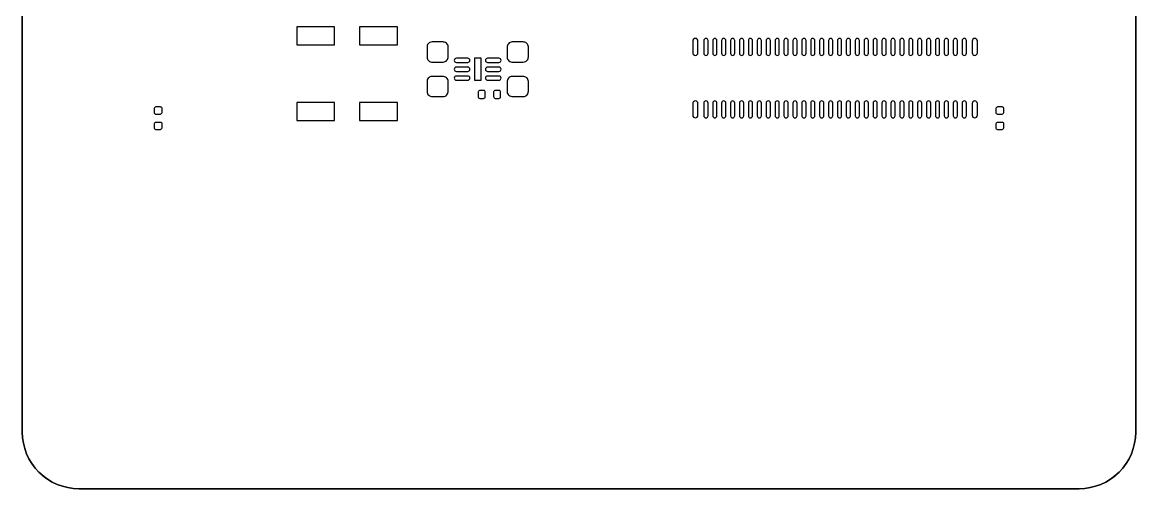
# Model space of a CAD drawing. Extents: x -27.1 to 63, y -62.3 to 29.6.
# Drawn here: x -21.5 to 28.5, y -20.4 to 0.6 of the extents above; entities that cross this region are included whole.
import ezdxf

# ---------------------------------------------------------------- set-up
doc = ezdxf.new("R2010")
doc.units = 0
doc.header["$MEASUREMENT"] = 0
doc.layers.get('0').update_dxf_attribs({"linetype": 'CONTINUOUS'})

msp = doc.modelspace()

# ---------------------------------------------------------------- linework, layer by layer
for points in [[(-21.477002, 27.085), (-21.477998, 27.084001), (-21.477998, 27.084001), (-21.477998, -17.836001), (-21.477998, -17.836001), (-21.477002, -17.837), (-21.477002, -17.837), (-21.476001, -17.836001), (-21.476001, -17.836001), (-21.476001, 27.084001), (-21.476001, 27.084001), (-21.477002, 27.085)], [(-21.476995, 27.083816), (-21.476995, -17.836185)], [(28.523, 27.085), (28.522, 27.084001), (28.522, 27.084001), (28.522, -17.836001), (28.522, -17.836001), (28.523, -17.837), (28.523, -17.837), (28.523999, -17.836001), (28.523999, -17.836001), (28.523999, 27.084001), (28.523999, 27.084001), (28.523, 27.085)], [(28.523005, -17.836185), (28.523005, 27.083816)], [(-7.452, 0.374), (-9.152, 0.374), (-9.152, 0.374), (-9.152, -0.426), (-9.152, -0.426), (-7.452, -0.426), (-7.452, -0.426), (-7.452, 0.374)], [(-4.627, 0.374), (-6.327, 0.374), (-6.327, 0.374), (-6.327, -0.426), (-6.327, -0.426), (-4.627, -0.426), (-4.627, -0.426), (-4.627, 0.374)], [(-2.577, -0.301), (-3.077, -0.301), (-3.077, -0.301), (-3.125, -0.306), (-3.125, -0.306), (-3.17, -0.321), (-3.17, -0.321), (-3.211, -0.345), (-3.211, -0.345), (-3.246, -0.378), (-3.246, -0.378), (-3.274, -0.417), (-3.274, -0.417), (-3.292, -0.461), (-3.292, -0.461), (-3.301, -0.508), (-3.301, -0.508), (-3.302, -0.526), (-3.302, -0.526), (-3.302, -0.976), (-3.302, -0.976), (-3.297, -1.024), (-3.297, -1.024), (-3.282, -1.069), (-3.282, -1.069), (-3.258, -1.11), (-3.258, -1.11), (-3.226, -1.145), (-3.226, -1.145), (-3.187, -1.173), (-3.187, -1.173), (-3.143, -1.192), (-3.143, -1.192), (-3.096, -1.201), (-3.096, -1.201), (-2.577, -1.201), (-2.577, -1.201), (-2.53, -1.196), (-2.53, -1.196), (-2.484, -1.181), (-2.484, -1.181), (-2.443, -1.157), (-2.443, -1.157), (-2.408, -1.125), (-2.408, -1.125), (-2.38, -1.086), (-2.38, -1.086), (-2.362, -1.042), (-2.362, -1.042), (-2.353, -0.995), (-2.353, -0.995), (-2.352, -0.976), (-2.352, -0.976), (-2.352, -0.526), (-2.352, -0.526), (-2.357, -0.479), (-2.357, -0.479), (-2.372, -0.433), (-2.372, -0.433), (-2.396, -0.392), (-2.396, -0.392), (-2.428, -0.357), (-2.428, -0.357), (-2.468, -0.33), (-2.468, -0.33), (-2.511, -0.311), (-2.511, -0.311), (-2.558, -0.302), (-2.558, -0.302), (-2.577, -0.301)], [(1.023, -0.301), (0.523, -0.301), (0.523, -0.301), (0.475, -0.306), (0.475, -0.306), (0.43, -0.321), (0.43, -0.321), (0.389, -0.345), (0.389, -0.345), (0.354, -0.378), (0.354, -0.378), (0.326, -0.417), (0.326, -0.417), (0.308, -0.461), (0.308, -0.461), (0.299, -0.508), (0.299, -0.508), (0.298, -0.526), (0.298, -0.526), (0.298, -0.976), (0.298, -0.976), (0.303, -1.024), (0.303, -1.024), (0.318, -1.069), (0.318, -1.069), (0.342, -1.11), (0.342, -1.11), (0.374, -1.145), (0.374, -1.145), (0.413, -1.173), (0.413, -1.173), (0.457, -1.192), (0.457, -1.192), (0.504, -1.201), (0.504, -1.201), (1.023, -1.201), (1.023, -1.201), (1.07, -1.196), (1.07, -1.196), (1.116, -1.181), (1.116, -1.181), (1.157, -1.157), (1.157, -1.157), (1.192, -1.125), (1.192, -1.125), (1.22, -1.086), (1.22, -1.086), (1.238, -1.042), (1.238, -1.042), (1.247, -0.995), (1.247, -0.995), (1.248, -0.976), (1.248, -0.976), (1.248, -0.526), (1.248, -0.526), (1.243, -0.479), (1.243, -0.479), (1.228, -0.433), (1.228, -0.433), (1.204, -0.392), (1.204, -0.392), (1.172, -0.357), (1.172, -0.357), (1.132, -0.33), (1.132, -0.33), (1.089, -0.311), (1.089, -0.311), (1.042, -0.302), (1.042, -0.302), (1.023, -0.301)], [(-0.877, -1.031), (-1.177, -1.031), (-1.177, -1.031), (-1.177, -2.021), (-1.177, -2.021), (-0.877, -2.021), (-0.877, -2.021), (-0.877, -1.031)], [(-2.577, -1.851), (-3.077, -1.851), (-3.077, -1.851), (-3.125, -1.856), (-3.125, -1.856), (-3.17, -1.871), (-3.17, -1.871), (-3.211, -1.895), (-3.211, -1.895), (-3.246, -1.928), (-3.246, -1.928), (-3.274, -1.967), (-3.274, -1.967), (-3.292, -2.011), (-3.292, -2.011), (-3.301, -2.058), (-3.301, -2.058), (-3.302, -2.076), (-3.302, -2.076), (-3.302, -2.526), (-3.302, -2.526), (-3.297, -2.574), (-3.297, -2.574), (-3.282, -2.619), (-3.282, -2.619), (-3.258, -2.66), (-3.258, -2.66), (-3.226, -2.695), (-3.226, -2.695), (-3.187, -2.723), (-3.187, -2.723), (-3.143, -2.742), (-3.143, -2.742), (-3.096, -2.751), (-3.096, -2.751), (-2.577, -2.751), (-2.577, -2.751), (-2.53, -2.746), (-2.53, -2.746), (-2.484, -2.731), (-2.484, -2.731), (-2.443, -2.707), (-2.443, -2.707), (-2.408, -2.675), (-2.408, -2.675), (-2.38, -2.636), (-2.38, -2.636), (-2.362, -2.592), (-2.362, -2.592), (-2.353, -2.545), (-2.353, -2.545), (-2.352, -2.526), (-2.352, -2.526), (-2.352, -2.076), (-2.352, -2.076), (-2.357, -2.029), (-2.357, -2.029), (-2.372, -1.983), (-2.372, -1.983), (-2.396, -1.942), (-2.396, -1.942), (-2.428, -1.907), (-2.428, -1.907), (-2.468, -1.88), (-2.468, -1.88), (-2.511, -1.861), (-2.511, -1.861), (-2.558, -1.852), (-2.558, -1.852), (-2.577, -1.851)], [(1.023, -1.851), (0.523, -1.851), (0.523, -1.851), (0.475, -1.856), (0.475, -1.856), (0.43, -1.871), (0.43, -1.871), (0.389, -1.895), (0.389, -1.895), (0.354, -1.928), (0.354, -1.928), (0.326, -1.967), (0.326, -1.967), (0.308, -2.011), (0.308, -2.011), (0.299, -2.058), (0.299, -2.058), (0.298, -2.076), (0.298, -2.076), (0.298, -2.526), (0.298, -2.526), (0.303, -2.574), (0.303, -2.574), (0.318, -2.619), (0.318, -2.619), (0.342, -2.66), (0.342, -2.66), (0.374, -2.695), (0.374, -2.695), (0.413, -2.723), (0.413, -2.723), (0.457, -2.742), (0.457, -2.742), (0.504, -2.751), (0.504, -2.751), (1.023, -2.751), (1.023, -2.751), (1.07, -2.746), (1.07, -2.746), (1.116, -2.731), (1.116, -2.731), (1.157, -2.707), (1.157, -2.707), (1.192, -2.675), (1.192, -2.675), (1.22, -2.636), (1.22, -2.636), (1.238, -2.592), (1.238, -2.592), (1.247, -2.545), (1.247, -2.545), (1.248, -2.526), (1.248, -2.526), (1.248, -2.076), (1.248, -2.076), (1.243, -2.029), (1.243, -2.029), (1.228, -1.983), (1.228, -1.983), (1.204, -1.942), (1.204, -1.942), (1.172, -1.907), (1.172, -1.907), (1.132, -1.88), (1.132, -1.88), (1.089, -1.861), (1.089, -1.861), (1.042, -1.852), (1.042, -1.852), (1.023, -1.851)], [(-0.765, -2.477), (-0.924, -2.477), (-0.924, -2.477), (-0.952, -2.483), (-0.952, -2.483), (-0.977, -2.497), (-0.977, -2.497), (-0.994, -2.519), (-0.994, -2.519), (-1.003, -2.546), (-1.003, -2.546), (-1.004, -2.557), (-1.004, -2.557), (-1.004, -2.758), (-1.004, -2.758), (-0.999, -2.786), (-0.999, -2.786), (-0.984, -2.81), (-0.984, -2.81), (-0.962, -2.828), (-0.962, -2.828), (-0.935, -2.837), (-0.935, -2.837), (-0.924, -2.838), (-0.924, -2.838), (-0.765, -2.838), (-0.765, -2.838), (-0.737, -2.833), (-0.737, -2.833), (-0.713, -2.818), (-0.713, -2.818), (-0.695, -2.796), (-0.695, -2.796), (-0.686, -2.769), (-0.686, -2.769), (-0.686, -2.557), (-0.686, -2.557), (-0.691, -2.529), (-0.691, -2.529), (-0.705, -2.505), (-0.705, -2.505), (-0.727, -2.487), (-0.727, -2.487), (-0.754, -2.478), (-0.754, -2.478), (-0.765, -2.477)], [(-0.075, -2.477), (-0.234, -2.477), (-0.234, -2.477), (-0.262, -2.483), (-0.262, -2.483), (-0.287, -2.497), (-0.287, -2.497), (-0.304, -2.519), (-0.304, -2.519), (-0.313, -2.546), (-0.313, -2.546), (-0.314, -2.557), (-0.314, -2.557), (-0.314, -2.758), (-0.314, -2.758), (-0.309, -2.786), (-0.309, -2.786), (-0.294, -2.81), (-0.294, -2.81), (-0.272, -2.828), (-0.272, -2.828), (-0.245, -2.837), (-0.245, -2.837), (-0.234, -2.838), (-0.234, -2.838), (-0.075, -2.838), (-0.075, -2.838), (-0.047, -2.833), (-0.047, -2.833), (-0.023, -2.818), (-0.023, -2.818), (-0.005, -2.796), (-0.005, -2.796), (0.004, -2.769), (0.004, -2.769), (0.004, -2.557), (0.004, -2.557), (-0.001, -2.529), (-0.001, -2.529), (-0.015, -2.505), (-0.015, -2.505), (-0.037, -2.487), (-0.037, -2.487), (-0.064, -2.478), (-0.064, -2.478), (-0.075, -2.477)], [(-15.277001, -3.222), (-15.478, -3.222), (-15.478, -3.222), (-15.505, -3.227), (-15.505, -3.227), (-15.53, -3.242), (-15.53, -3.242), (-15.547, -3.264), (-15.547, -3.264), (-15.556, -3.291), (-15.556, -3.291), (-15.557001, -3.302), (-15.557001, -3.302), (-15.557001, -3.461), (-15.557001, -3.461), (-15.552001, -3.489), (-15.552001, -3.489), (-15.537999, -3.513), (-15.537999, -3.513), (-15.516, -3.531), (-15.516, -3.531), (-15.489, -3.54), (-15.489, -3.54), (-15.277001, -3.54), (-15.277001, -3.54), (-15.249, -3.535), (-15.249, -3.535), (-15.223999, -3.521), (-15.223999, -3.521), (-15.207, -3.499), (-15.207, -3.499), (-15.197999, -3.472), (-15.197999, -3.472), (-15.197, -3.461), (-15.197, -3.461), (-15.197, -3.302), (-15.197, -3.302), (-15.202, -3.274), (-15.202, -3.274), (-15.216001, -3.25), (-15.216001, -3.25), (-15.239, -3.232), (-15.239, -3.232), (-15.265, -3.223), (-15.265, -3.223), (-15.277001, -3.222)], [(-7.452, -3.026), (-9.152, -3.026), (-9.152, -3.026), (-9.152, -3.826), (-9.152, -3.826), (-7.452, -3.826), (-7.452, -3.826), (-7.452, -3.026)], [(-4.627, -3.026), (-6.327, -3.026), (-6.327, -3.026), (-6.327, -3.826), (-6.327, -3.826), (-4.627, -3.826), (-4.627, -3.826), (-4.627, -3.026)], [(22.523999, -3.222), (22.322, -3.222), (22.322, -3.222), (22.295, -3.227), (22.295, -3.227), (22.27, -3.242), (22.27, -3.242), (22.252998, -3.264), (22.252998, -3.264), (22.244001, -3.291), (22.244001, -3.291), (22.243, -3.302), (22.243, -3.302), (22.243, -3.461), (22.243, -3.461), (22.248, -3.489), (22.248, -3.489), (22.262, -3.513), (22.262, -3.513), (22.283999, -3.531), (22.283999, -3.531), (22.311001, -3.54), (22.311001, -3.54), (22.523999, -3.54), (22.523999, -3.54), (22.551001, -3.535), (22.551001, -3.535), (22.576001, -3.521), (22.576001, -3.521), (22.592998, -3.499), (22.592998, -3.499), (22.602, -3.472), (22.602, -3.472), (22.603, -3.461), (22.603, -3.461), (22.603, -3.302), (22.603, -3.302), (22.598, -3.274), (22.598, -3.274), (22.584001, -3.25), (22.584001, -3.25), (22.561001, -3.232), (22.561001, -3.232), (22.535, -3.223), (22.535, -3.223), (22.523999, -3.222)], [(-15.277001, -3.912), (-15.478, -3.912), (-15.478, -3.912), (-15.505, -3.917), (-15.505, -3.917), (-15.53, -3.932), (-15.53, -3.932), (-15.547, -3.954), (-15.547, -3.954), (-15.556, -3.981), (-15.556, -3.981), (-15.557001, -3.992), (-15.557001, -3.992), (-15.557001, -4.151), (-15.557001, -4.151), (-15.552001, -4.179), (-15.552001, -4.179), (-15.537999, -4.203), (-15.537999, -4.203), (-15.516, -4.221), (-15.516, -4.221), (-15.489, -4.23), (-15.489, -4.23), (-15.277001, -4.23), (-15.277001, -4.23), (-15.249, -4.225), (-15.249, -4.225), (-15.223999, -4.211), (-15.223999, -4.211), (-15.207, -4.189), (-15.207, -4.189), (-15.197999, -4.162), (-15.197999, -4.162), (-15.197, -4.151), (-15.197, -4.151), (-15.197, -3.992), (-15.197, -3.992), (-15.202, -3.964), (-15.202, -3.964), (-15.216001, -3.94), (-15.216001, -3.94), (-15.239, -3.922), (-15.239, -3.922), (-15.265, -3.913), (-15.265, -3.913), (-15.277001, -3.912)], [(22.523999, -3.912), (22.322, -3.912), (22.322, -3.912), (22.295, -3.917), (22.295, -3.917), (22.27, -3.932), (22.27, -3.932), (22.252998, -3.954), (22.252998, -3.954), (22.244001, -3.981), (22.244001, -3.981), (22.243, -3.992), (22.243, -3.992), (22.243, -4.151), (22.243, -4.151), (22.248, -4.179), (22.248, -4.179), (22.262, -4.203), (22.262, -4.203), (22.283999, -4.221), (22.283999, -4.221), (22.311001, -4.23), (22.311001, -4.23), (22.523999, -4.23), (22.523999, -4.23), (22.551001, -4.225), (22.551001, -4.225), (22.576001, -4.211), (22.576001, -4.211), (22.592998, -4.189), (22.592998, -4.189), (22.602, -4.162), (22.602, -4.162), (22.603, -4.151), (22.603, -4.151), (22.603, -3.992), (22.603, -3.992), (22.598, -3.964), (22.598, -3.964), (22.584001, -3.94), (22.584001, -3.94), (22.561001, -3.922), (22.561001, -3.922), (22.535, -3.913), (22.535, -3.913), (22.523999, -3.912)], [(25.983, -20.375), (-18.937, -20.375), (-18.937, -20.375), (-18.937999, -20.376001), (-18.937999, -20.376001), (-18.937, -20.377001), (-18.937, -20.377001), (25.983, -20.377001), (25.983, -20.377001), (25.984001, -20.376001), (25.984001, -20.376001), (25.983, -20.375)], [(-18.936996, -20.376185), (25.983005, -20.376185)]]:
    msp.add_lwpolyline(points)
for points in [[(8.865, -0.259, 1), (8.631, -0.259), (8.631, -0.259), (8.631, -0.349), (8.631, -0.349, 0.021339), (8.631, -0.359), (8.631, -0.359), (8.631, -0.784), (8.631, -0.784, 1), (8.865, -0.784), (8.865, -0.784), (8.865, -0.259)], [(9.318, -0.236, 1), (9.128, -0.236), (9.128, -0.236), (9.128, -0.806), (9.128, -0.806, 1), (9.318, -0.806), (9.318, -0.806), (9.318, -0.236)], [(9.718, -0.236, 1), (9.528, -0.236), (9.528, -0.236), (9.528, -0.327), (9.528, -0.327, 0.023644), (9.528, -0.336), (9.528, -0.336), (9.528, -0.806), (9.528, -0.806, 1), (9.718, -0.806), (9.718, -0.806), (9.718, -0.336), (9.718, -0.336, 0.023645), (9.718, -0.327), (9.718, -0.327), (9.718, -0.236)], [(10.118, -0.236, 1), (9.928, -0.236), (9.928, -0.236), (9.928, -0.327), (9.928, -0.327, 0.023645), (9.928, -0.336), (9.928, -0.336), (9.928, -0.806), (9.928, -0.806, 1), (10.118, -0.806), (10.118, -0.806), (10.118, -0.236)], [(10.517999, -0.236, 1), (10.328, -0.236), (10.328, -0.236), (10.328, -0.806), (10.328, -0.806, 1), (10.517999, -0.806), (10.517999, -0.806), (10.517999, -0.236)], [(10.917999, -0.236, 1), (10.727999, -0.236), (10.727999, -0.236), (10.727999, -0.806), (10.727999, -0.806, 1), (10.917999, -0.806), (10.917999, -0.806), (10.917999, -0.236)], [(11.318, -0.236, 1), (11.128, -0.236), (11.128, -0.236), (11.128, -0.806), (11.128, -0.806, 1), (11.318, -0.806), (11.318, -0.806), (11.318, -0.236)], [(11.718, -0.236, 1), (11.528, -0.236), (11.528, -0.236), (11.528, -0.806), (11.528, -0.806, 1), (11.718, -0.806), (11.718, -0.806), (11.718, -0.336), (11.718, -0.336, 0.023644), (11.718, -0.327), (11.718, -0.327), (11.718, -0.236)], [(12.117999, -0.236, 1), (11.927999, -0.236), (11.927999, -0.236), (11.927999, -0.327), (11.927999, -0.327, 0.023644), (11.927999, -0.336), (11.927999, -0.336), (11.927999, -0.806), (11.927999, -0.806, 1), (12.117999, -0.806), (12.117999, -0.806), (12.117999, -0.336), (12.117999, -0.336, 0.023645), (12.117999, -0.327), (12.117999, -0.327), (12.117999, -0.236)], [(12.517999, -0.236, 1), (12.327999, -0.236), (12.327999, -0.236), (12.327999, -0.327), (12.327999, -0.327, 0.023644), (12.327999, -0.336), (12.327999, -0.336), (12.327999, -0.806), (12.327999, -0.806, 1), (12.517999, -0.806), (12.517999, -0.806), (12.517999, -0.236)], [(12.918, -0.236, 1), (12.728, -0.236), (12.728, -0.236), (12.728, -0.806), (12.728, -0.806, 1), (12.918, -0.806), (12.918, -0.806), (12.918, -0.236)], [(13.318, -0.236, 1), (13.128, -0.236), (13.128, -0.236), (13.128, -0.327), (13.128, -0.327, 0.023645), (13.128, -0.336), (13.128, -0.336), (13.128, -0.806), (13.128, -0.806, 1), (13.318, -0.806), (13.318, -0.806), (13.318, -0.336), (13.318, -0.336, 0.023644), (13.318, -0.327), (13.318, -0.327), (13.318, -0.236)], [(13.717999, -0.236, 1), (13.527999, -0.236), (13.527999, -0.236), (13.527999, -0.327), (13.527999, -0.327, 0.023644), (13.527999, -0.336), (13.527999, -0.336), (13.527999, -0.806), (13.527999, -0.806, 1), (13.717999, -0.806), (13.717999, -0.806), (13.717999, -0.336), (13.717999, -0.336, 0.023645), (13.717999, -0.327), (13.717999, -0.327), (13.717999, -0.236)], [(14.118, -0.236, 1), (13.928, -0.236), (13.928, -0.236), (13.928, -0.806), (13.928, -0.806, 1), (14.118, -0.806), (14.118, -0.806), (14.118, -0.236)], [(14.518, -0.236, 1), (14.328, -0.236), (14.328, -0.236), (14.328, -0.327), (14.328, -0.327, 0.023645), (14.328, -0.336), (14.328, -0.336), (14.328, -0.806), (14.328, -0.806, 1), (14.518, -0.806), (14.518, -0.806), (14.518, -0.236)], [(14.917999, -0.236, 1), (14.728, -0.236), (14.728, -0.236), (14.728, -0.327), (14.728, -0.327, 0.023645), (14.728, -0.336), (14.728, -0.336), (14.728, -0.806), (14.728, -0.806, 1), (14.917999, -0.806), (14.917999, -0.806), (14.917999, -0.236)], [(15.317999, -0.236, 1), (15.127999, -0.236), (15.127999, -0.236), (15.127999, -0.327), (15.127999, -0.327, 0.023644), (15.127999, -0.336), (15.127999, -0.336), (15.127999, -0.806), (15.127999, -0.806, 1), (15.317999, -0.806), (15.317999, -0.806), (15.317999, -0.336), (15.317999, -0.336, 0.023645), (15.317999, -0.327), (15.317999, -0.327), (15.317999, -0.236)], [(15.718, -0.236, 1), (15.528, -0.236), (15.528, -0.236), (15.528, -0.327), (15.528, -0.327, 0.023645), (15.528, -0.336), (15.528, -0.336), (15.528, -0.806), (15.528, -0.806, 1), (15.718, -0.806), (15.718, -0.806), (15.718, -0.336), (15.718, -0.336, 0.023644), (15.718, -0.327), (15.718, -0.327), (15.718, -0.236)], [(16.117999, -0.236, 1), (15.928, -0.236), (15.928, -0.236), (15.928, -0.806), (15.928, -0.806, 1), (16.117999, -0.806), (16.117999, -0.806), (16.117999, -0.236)], [(16.518, -0.236, 1), (16.327999, -0.236), (16.327999, -0.236), (16.327999, -0.806), (16.327999, -0.806, 1), (16.518, -0.806), (16.518, -0.806), (16.518, -0.236)], [(16.917999, -0.236, 1), (16.728, -0.236), (16.728, -0.236), (16.728, -0.806), (16.728, -0.806, 1), (16.917999, -0.806), (16.917999, -0.806), (16.917999, -0.236)], [(17.317999, -0.236, 1), (17.128, -0.236), (17.128, -0.236), (17.128, -0.327), (17.128, -0.327, 0.023645), (17.128, -0.336), (17.128, -0.336), (17.128, -0.806), (17.128, -0.806, 1), (17.317999, -0.806), (17.317999, -0.806), (17.317999, -0.236)], [(17.718, -0.236, 1), (17.527999, -0.236), (17.527999, -0.236), (17.527999, -0.327), (17.527999, -0.327, 0.023645), (17.527999, -0.336), (17.527999, -0.336), (17.527999, -0.806), (17.527999, -0.806, 1), (17.718, -0.806), (17.718, -0.806), (17.718, -0.236)], [(18.117999, -0.236, 1), (17.928, -0.236), (17.928, -0.236), (17.928, -0.806), (17.928, -0.806, 1), (18.117999, -0.806), (18.117999, -0.806), (18.117999, -0.236)], [(18.518, -0.236, 1), (18.327999, -0.236), (18.327999, -0.236), (18.327999, -0.327), (18.327999, -0.327, 0.023644), (18.327999, -0.336), (18.327999, -0.336), (18.327999, -0.806), (18.327999, -0.806, 1), (18.518, -0.806), (18.518, -0.806), (18.518, -0.336), (18.518, -0.336, 0.023645), (18.518, -0.327), (18.518, -0.327), (18.518, -0.236)], [(18.918, -0.236, 1), (18.727999, -0.236), (18.727999, -0.236), (18.727999, -0.327), (18.727999, -0.327, 0.023645), (18.727999, -0.336), (18.727999, -0.336), (18.727999, -0.806), (18.727999, -0.806, 1), (18.918, -0.806), (18.918, -0.806), (18.918, -0.236)], [(19.317999, -0.236, 1), (19.128, -0.236), (19.128, -0.236), (19.128, -0.327), (19.128, -0.327, 0.023645), (19.128, -0.336), (19.128, -0.336), (19.128, -0.806), (19.128, -0.806, 1), (19.317999, -0.806), (19.317999, -0.806), (19.317999, -0.336), (19.317999, -0.336, 0.023645), (19.317999, -0.327), (19.317999, -0.327), (19.317999, -0.236)], [(19.718, -0.236, 1), (19.527999, -0.236), (19.527999, -0.236), (19.527999, -0.806), (19.527999, -0.806, 1), (19.718, -0.806), (19.718, -0.806), (19.718, -0.336), (19.718, -0.336, 0.023645), (19.718, -0.327), (19.718, -0.327), (19.718, -0.236)], [(20.118, -0.236, 1), (19.928, -0.236), (19.928, -0.236), (19.928, -0.327), (19.928, -0.327, 0.023645), (19.928, -0.336), (19.928, -0.336), (19.928, -0.806), (19.928, -0.806, 1), (20.118, -0.806), (20.118, -0.806), (20.118, -0.336), (20.118, -0.336, 0.023644), (20.118, -0.327), (20.118, -0.327), (20.118, -0.236)], [(20.518, -0.236, 1), (20.328, -0.236), (20.328, -0.236), (20.328, -0.806), (20.328, -0.806, 1), (20.518, -0.806), (20.518, -0.806), (20.518, -0.336), (20.518, -0.336, 0.023645), (20.518, -0.327), (20.518, -0.327), (20.518, -0.236)], [(20.918, -0.236, 1), (20.728, -0.236), (20.728, -0.236), (20.728, -0.806), (20.728, -0.806, 1), (20.918, -0.806), (20.918, -0.806), (20.918, -0.236)], [(21.415, -0.259, 1), (21.181001, -0.259), (21.181001, -0.259), (21.181001, -0.784), (21.181001, -0.784, 1), (21.415, -0.784), (21.415, -0.784), (21.415, -0.259)], [(-1.472, -1.221, 1), (-1.472, -1.031), (-1.472, -1.031), (-1.982, -1.031), (-1.982, -1.031, 1), (-1.982, -1.221), (-1.982, -1.221), (-1.472, -1.221)], [(-1.472, -1.621, 1), (-1.472, -1.431), (-1.472, -1.431), (-1.982, -1.431), (-1.982, -1.431, 1), (-1.982, -1.621), (-1.982, -1.621), (-1.472, -1.621)], [(-0.072, -1.221, 1), (-0.072, -1.031), (-0.072, -1.031), (-0.582, -1.031), (-0.582, -1.031, 1), (-0.582, -1.221), (-0.582, -1.221), (-0.072, -1.221)], [(-0.072, -1.621, 1), (-0.072, -1.431), (-0.072, -1.431), (-0.582, -1.431), (-0.582, -1.431, 1), (-0.582, -1.621), (-0.582, -1.621), (-0.072, -1.621)], [(-1.472, -2.021, 1), (-1.472, -1.831), (-1.472, -1.831), (-1.982, -1.831), (-1.982, -1.831, 1), (-1.982, -2.021), (-1.982, -2.021), (-1.472, -2.021)], [(-0.072, -2.021, 1), (-0.072, -1.831), (-0.072, -1.831), (-0.582, -1.831), (-0.582, -1.831, 1), (-0.582, -2.021), (-0.582, -2.021), (-0.072, -2.021)], [(8.865, -3.069, 1), (8.631, -3.069), (8.631, -3.069), (8.631, -3.594), (8.631, -3.594, 1), (8.865, -3.594), (8.865, -3.594), (8.865, -3.069)], [(9.318, -3.046, 1), (9.128, -3.046), (9.128, -3.046), (9.128, -3.616), (9.128, -3.616, 1), (9.318, -3.616), (9.318, -3.616), (9.318, -3.046)], [(9.718, -3.046, 1), (9.528, -3.046), (9.528, -3.046), (9.528, -3.616), (9.528, -3.616, 1), (9.718, -3.616), (9.718, -3.616), (9.718, -3.146), (9.718, -3.146, 0.023645), (9.718, -3.137), (9.718, -3.137), (9.718, -3.046)], [(10.118, -3.046, 1), (9.928, -3.046), (9.928, -3.046), (9.928, -3.616), (9.928, -3.616, 1), (10.118, -3.616), (10.118, -3.616), (10.118, -3.046)], [(10.517999, -3.046, 1), (10.328, -3.046), (10.328, -3.046), (10.328, -3.616), (10.328, -3.616, 1), (10.517999, -3.616), (10.517999, -3.616), (10.517999, -3.146), (10.517999, -3.146, 0.023645), (10.517999, -3.137), (10.517999, -3.137), (10.517999, -3.046)], [(10.917999, -3.046, 1), (10.727999, -3.046), (10.727999, -3.046), (10.727999, -3.616), (10.727999, -3.616, 1), (10.917999, -3.616), (10.917999, -3.616), (10.917999, -3.146), (10.917999, -3.146, 0.023645), (10.917999, -3.137), (10.917999, -3.137), (10.917999, -3.046)], [(11.318, -3.046, 1), (11.128, -3.046), (11.128, -3.046), (11.128, -3.137), (11.128, -3.137, 0.023645), (11.128, -3.146), (11.128, -3.146), (11.128, -3.616), (11.128, -3.616, 1), (11.318, -3.616), (11.318, -3.616), (11.318, -3.046)], [(11.718, -3.046, 1), (11.528, -3.046), (11.528, -3.046), (11.528, -3.616), (11.528, -3.616, 1), (11.718, -3.616), (11.718, -3.616), (11.718, -3.146), (11.718, -3.146, 0.023645), (11.718, -3.137), (11.718, -3.137), (11.718, -3.046)], [(12.117999, -3.046, 1), (11.927999, -3.046), (11.927999, -3.046), (11.927999, -3.616), (11.927999, -3.616, 1), (12.117999, -3.616), (12.117999, -3.616), (12.117999, -3.046)], [(12.517999, -3.046, 1), (12.327999, -3.046), (12.327999, -3.046), (12.327999, -3.616), (12.327999, -3.616, 1), (12.517999, -3.616), (12.517999, -3.616), (12.517999, -3.046)], [(12.918, -3.046, 1), (12.728, -3.046), (12.728, -3.046), (12.728, -3.616), (12.728, -3.616, 1), (12.918, -3.616), (12.918, -3.616), (12.918, -3.046)], [(13.318, -3.046, 1), (13.128, -3.046), (13.128, -3.046), (13.128, -3.137), (13.128, -3.137, 0.023645), (13.128, -3.146), (13.128, -3.146), (13.128, -3.616), (13.128, -3.616, 1), (13.318, -3.616), (13.318, -3.616), (13.318, -3.046)], [(13.717999, -3.046, 1), (13.527999, -3.046), (13.527999, -3.046), (13.527999, -3.137), (13.527999, -3.137, 0.023645), (13.527999, -3.146), (13.527999, -3.146), (13.527999, -3.616), (13.527999, -3.616, 1), (13.717999, -3.616), (13.717999, -3.616), (13.717999, -3.046)], [(14.118, -3.046, 1), (13.928, -3.046), (13.928, -3.046), (13.928, -3.616), (13.928, -3.616, 1), (14.118, -3.616), (14.118, -3.616), (14.118, -3.046)], [(14.518, -3.046, 1), (14.328, -3.046), (14.328, -3.046), (14.328, -3.137), (14.328, -3.137, 0.023645), (14.328, -3.146), (14.328, -3.146), (14.328, -3.616), (14.328, -3.616, 1), (14.518, -3.616), (14.518, -3.616), (14.518, -3.146), (14.518, -3.146, 0.023645), (14.518, -3.137), (14.518, -3.137), (14.518, -3.046)], [(14.917999, -3.046, 1), (14.728, -3.046), (14.728, -3.046), (14.728, -3.616), (14.728, -3.616, 1), (14.917999, -3.616), (14.917999, -3.616), (14.917999, -3.146), (14.917999, -3.146, 0.023645), (14.917999, -3.137), (14.917999, -3.137), (14.917999, -3.046)], [(15.317999, -3.046, 1), (15.127999, -3.046), (15.127999, -3.046), (15.127999, -3.137), (15.127999, -3.137, 0.023645), (15.127999, -3.146), (15.127999, -3.146), (15.127999, -3.616), (15.127999, -3.616, 1), (15.317999, -3.616), (15.317999, -3.616), (15.317999, -3.046)], [(15.718, -3.046, 1), (15.528, -3.046), (15.528, -3.046), (15.528, -3.137), (15.528, -3.137, 0.023645), (15.528, -3.146), (15.528, -3.146), (15.528, -3.616), (15.528, -3.616, 1), (15.718, -3.616), (15.718, -3.616), (15.718, -3.146), (15.718, -3.146, 0.023645), (15.718, -3.137), (15.718, -3.137), (15.718, -3.046)], [(16.117999, -3.046, 1), (15.928, -3.046), (15.928, -3.046), (15.928, -3.137), (15.928, -3.137, 0.023645), (15.928, -3.146), (15.928, -3.146), (15.928, -3.616), (15.928, -3.616, 1), (16.117999, -3.616), (16.117999, -3.616), (16.117999, -3.146), (16.117999, -3.146, 0.023645), (16.117999, -3.137), (16.117999, -3.137), (16.117999, -3.046)], [(16.518, -3.046, 1), (16.327999, -3.046), (16.327999, -3.046), (16.327999, -3.137), (16.327999, -3.137, 0.023645), (16.327999, -3.146), (16.327999, -3.146), (16.327999, -3.616), (16.327999, -3.616, 1), (16.518, -3.616), (16.518, -3.616), (16.518, -3.146), (16.518, -3.146, 0.023645), (16.518, -3.137), (16.518, -3.137), (16.518, -3.046)], [(16.917999, -3.046, 1), (16.728, -3.046), (16.728, -3.046), (16.728, -3.137), (16.728, -3.137, 0.023645), (16.728, -3.146), (16.728, -3.146), (16.728, -3.616), (16.728, -3.616, 1), (16.917999, -3.616), (16.917999, -3.616), (16.917999, -3.046)], [(17.317999, -3.046, 1), (17.128, -3.046), (17.128, -3.046), (17.128, -3.137), (17.128, -3.137, 0.023645), (17.128, -3.146), (17.128, -3.146), (17.128, -3.616), (17.128, -3.616, 1), (17.317999, -3.616), (17.317999, -3.616), (17.317999, -3.146), (17.317999, -3.146, 0.023645), (17.317999, -3.137), (17.317999, -3.137), (17.317999, -3.046)], [(17.718, -3.046, 1), (17.527999, -3.046), (17.527999, -3.046), (17.527999, -3.137), (17.527999, -3.137, 0.023645), (17.527999, -3.146), (17.527999, -3.146), (17.527999, -3.616), (17.527999, -3.616, 1), (17.718, -3.616), (17.718, -3.616), (17.718, -3.146), (17.718, -3.146, 0.023645), (17.718, -3.137), (17.718, -3.137), (17.718, -3.046)], [(18.117999, -3.046, 1), (17.928, -3.046), (17.928, -3.046), (17.928, -3.616), (17.928, -3.616, 1), (18.117999, -3.616), (18.117999, -3.616), (18.117999, -3.046)], [(18.518, -3.046, 1), (18.327999, -3.046), (18.327999, -3.046), (18.327999, -3.616), (18.327999, -3.616, 1), (18.518, -3.616), (18.518, -3.616), (18.518, -3.146), (18.518, -3.146, 0.023645), (18.518, -3.137), (18.518, -3.137), (18.518, -3.046)], [(18.918, -3.046, 1), (18.727999, -3.046), (18.727999, -3.046), (18.727999, -3.616), (18.727999, -3.616, 1), (18.918, -3.616), (18.918, -3.616), (18.918, -3.046)], [(19.317999, -3.046, 1), (19.128, -3.046), (19.128, -3.046), (19.128, -3.137), (19.128, -3.137, 0.023645), (19.128, -3.146), (19.128, -3.146), (19.128, -3.616), (19.128, -3.616, 1), (19.317999, -3.616), (19.317999, -3.616), (19.317999, -3.146), (19.317999, -3.146, 0.023645), (19.317999, -3.137), (19.317999, -3.137), (19.317999, -3.046)], [(19.718, -3.046, 1), (19.527999, -3.046), (19.527999, -3.046), (19.527999, -3.137), (19.527999, -3.137, 0.023645), (19.527999, -3.146), (19.527999, -3.146), (19.527999, -3.616), (19.527999, -3.616, 1), (19.718, -3.616), (19.718, -3.616), (19.718, -3.146), (19.718, -3.146, 0.023645), (19.718, -3.137), (19.718, -3.137), (19.718, -3.046)], [(20.118, -3.046, 1), (19.928, -3.046), (19.928, -3.046), (19.928, -3.616), (19.928, -3.616, 1), (20.118, -3.616), (20.118, -3.616), (20.118, -3.146), (20.118, -3.146, 0.023645), (20.118, -3.137), (20.118, -3.137), (20.118, -3.046)], [(20.518, -3.046, 1), (20.328, -3.046), (20.328, -3.046), (20.328, -3.616), (20.328, -3.616, 1), (20.518, -3.616), (20.518, -3.616), (20.518, -3.046)], [(20.918, -3.046, 1), (20.728, -3.046), (20.728, -3.046), (20.728, -3.616), (20.728, -3.616, 1), (20.918, -3.616), (20.918, -3.616), (20.918, -3.146), (20.918, -3.146, 0.023645), (20.918, -3.137), (20.918, -3.137), (20.918, -3.046)], [(21.415, -3.069, 1), (21.181001, -3.069), (21.181001, -3.069), (21.181001, -3.159), (21.181001, -3.159, 0.021338), (21.181001, -3.169), (21.181001, -3.169), (21.181001, -3.594), (21.181001, -3.594, 1), (21.415, -3.594), (21.415, -3.594), (21.415, -3.169), (21.415, -3.169, 0.021338), (21.415, -3.159), (21.415, -3.159), (21.415, -3.069)], [(-21.477002, -17.835), (-21.477998, -17.836001), (-21.477998, -17.836001, 0.414234), (-18.937, -20.377001), (-18.937, -20.377001), (-18.936001, -20.376001), (-18.936001, -20.376001), (-18.937, -20.375), (-18.937, -20.375, -0.414234), (-21.476001, -17.836001), (-21.476001, -17.836001), (-21.477002, -17.835)], [(-21.476995, -17.836185, 0.414214), (-18.936996, -20.376185)], [(28.523, -17.835), (28.522, -17.836001), (28.522, -17.836001, -0.414236), (25.983, -20.375), (25.983, -20.375), (25.982, -20.376001), (25.982, -20.376001), (25.983, -20.377001), (25.983, -20.377001, 0.414236), (28.523999, -17.836001), (28.523999, -17.836001), (28.523, -17.835)], [(25.983005, -20.376185, 0.414214), (28.523005, -17.836185)]]:
    msp.add_lwpolyline(points, format="xyb")

doc.saveas('drawing.dxf')
